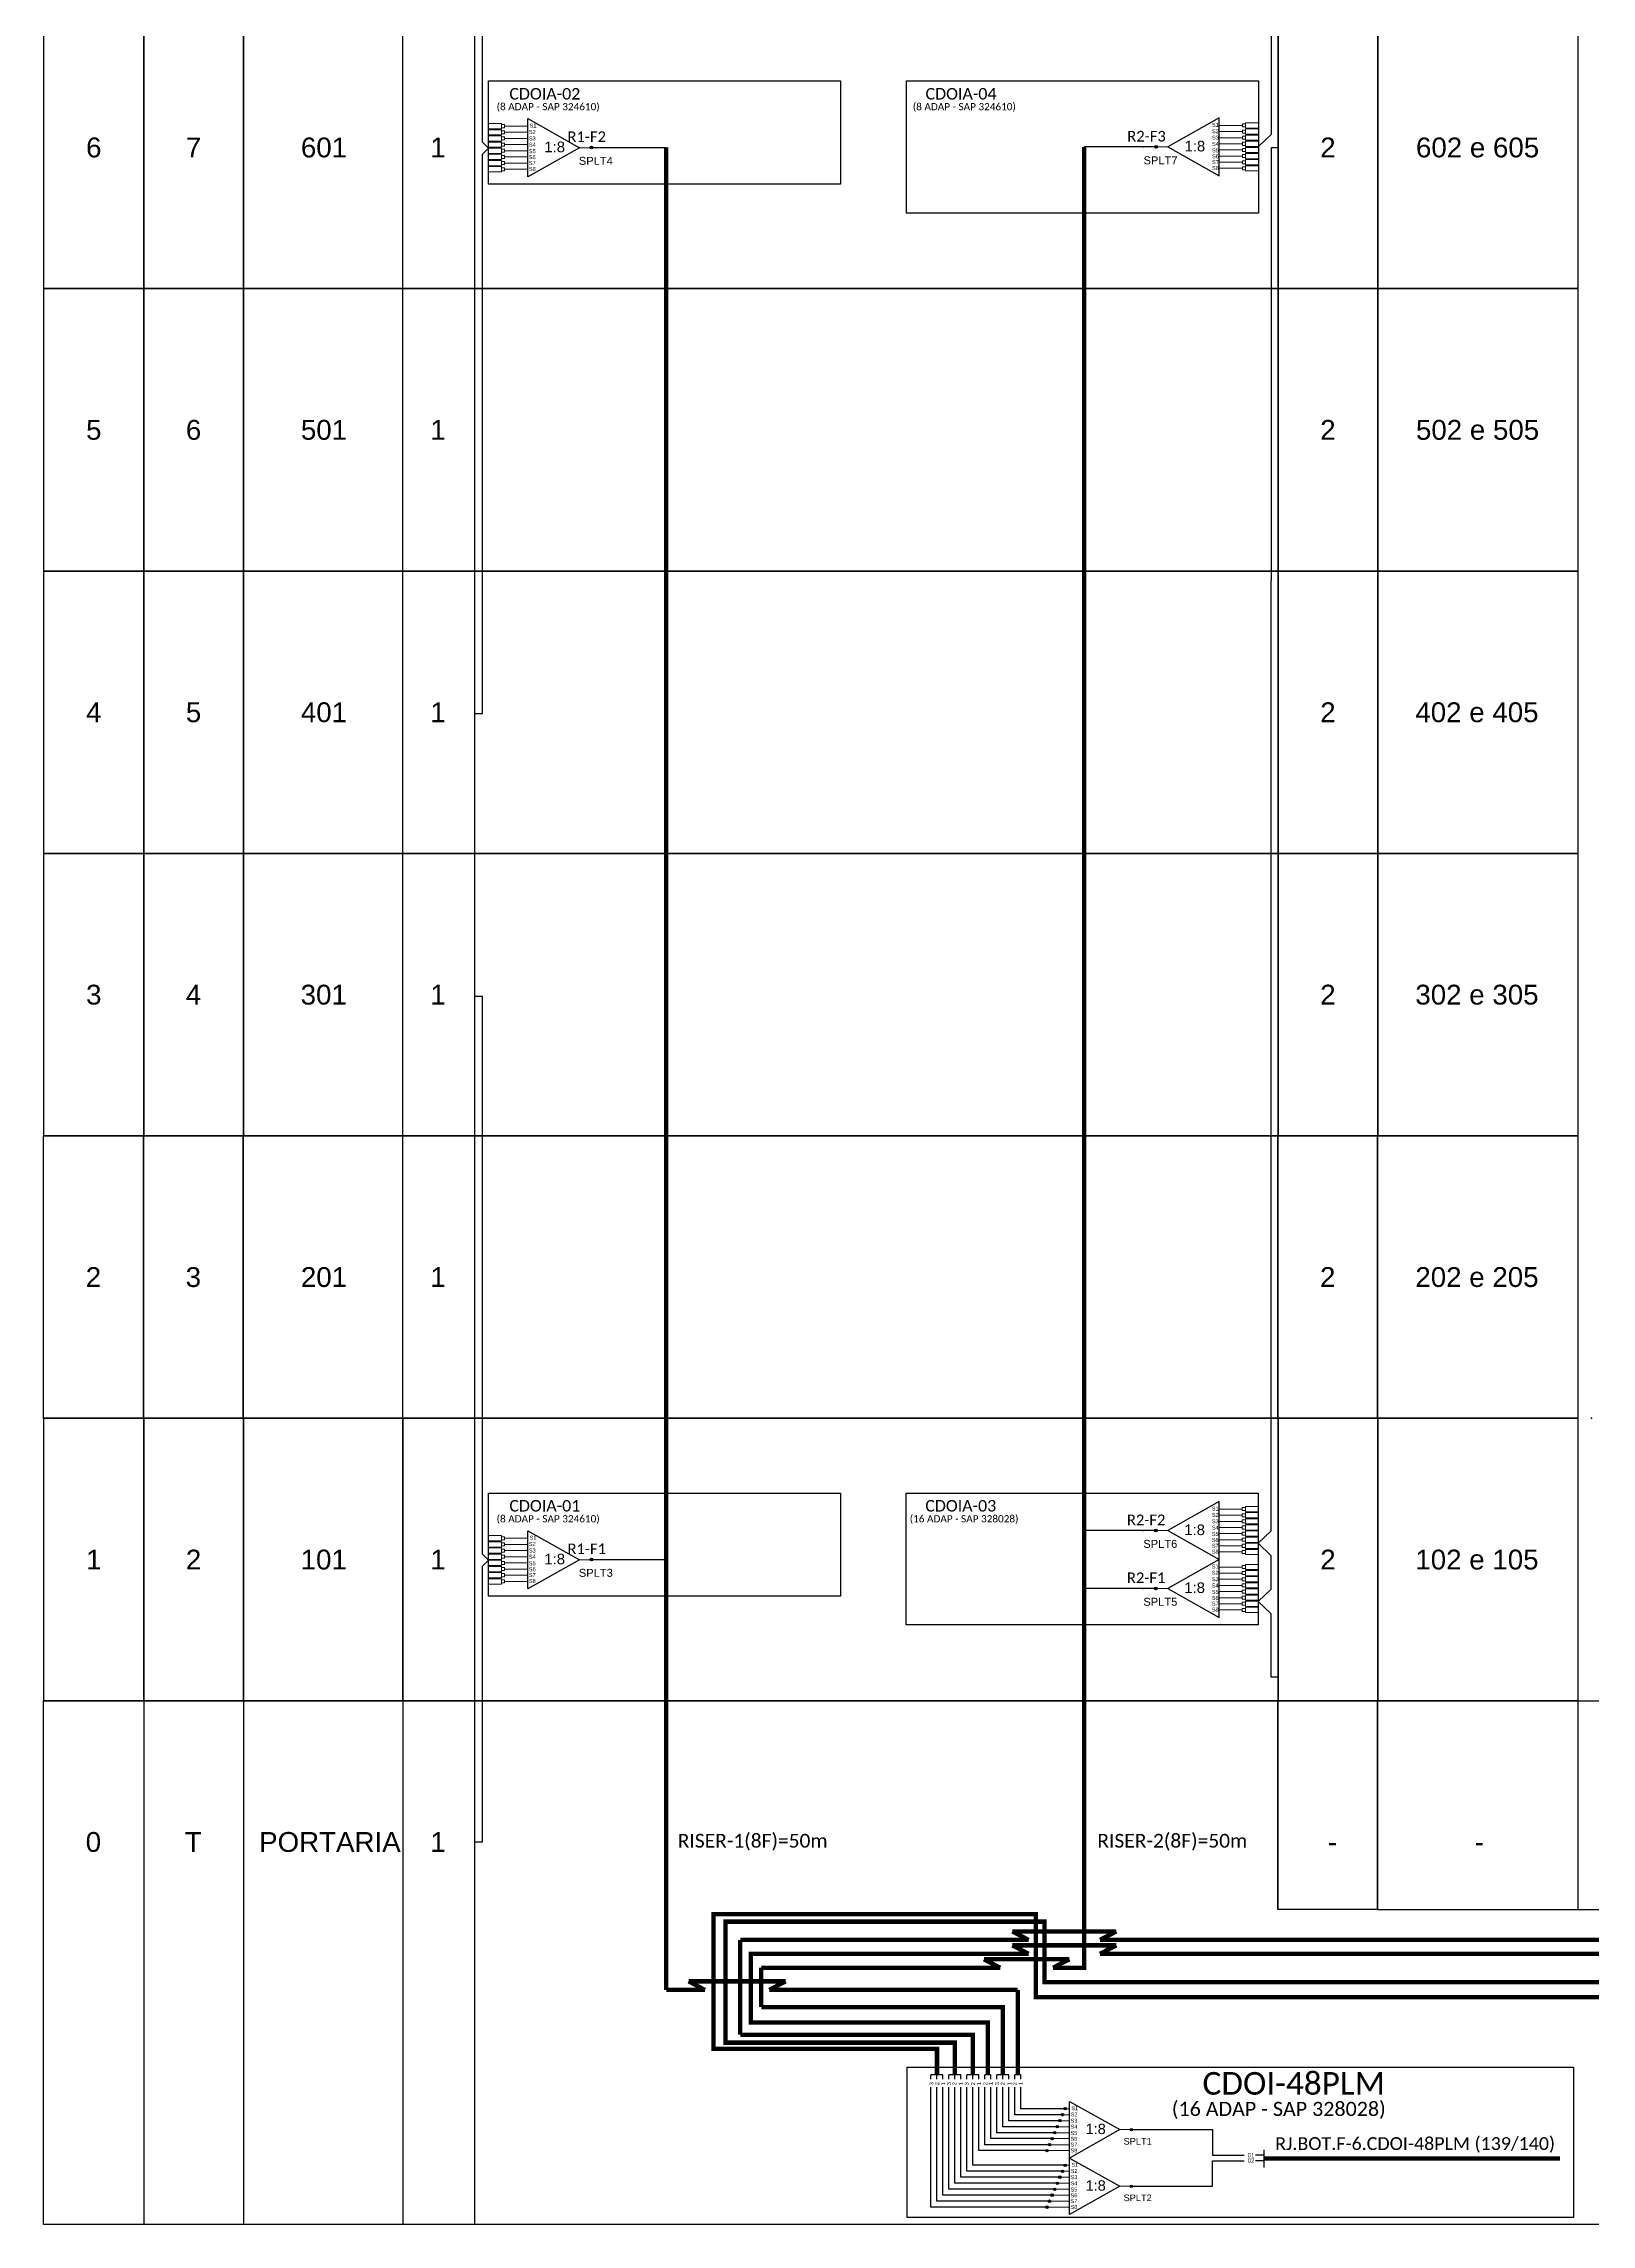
# Model space of a CAD drawing. Header units: metres. Extents: x 10082 to 18317, y -227 to 2742.
# Drawn here: x 11395.6 to 11521.2, y 10.9 to 187.8 of the extents above; entities that cross this region are included whole.
import ezdxf
from ezdxf.enums import TextEntityAlignment as Align

# ---------------------------------------------------------------- set-up
doc = ezdxf.new("R2010")
doc.units = ezdxf.units.M
doc.header["$LTSCALE"] = 0.1
doc.header["$MEASUREMENT"] = 0
doc.styles.add('ARIAL', font='arial.ttf')
doc.styles.add('WMF-Calibri0', font='calibri.ttf')

# ---------------------------------------------------------------- blocks, each defined once
blk = doc.blocks.new('SPLITTER_')
blk.add_point((0, 0))
at = {"style": 'ARIAL', "flags": 4}
blk.add_attdef('SPLT', (0, -3.26), '', height=1.5, dxfattribs=at)
blk = doc.blocks.new('SPLT_1-8_SC-APC')
at = {"color": 1}
blk.add_lwpolyline([(-7.37, -2.1), (-17.04, -7.55), (-7.37, -13), (-7.37, -2.1)], dxfattribs=at)
at = {"color": 3, "lineweight": 0}
for points in [[(-2.99, -3.51), (-7.37, -3.51)], [(-2.41, -3.02), (-2.41, -4)], [(-2.41, -3.02), (0, -3.02)], [(-2.41, -4), (0, -4)], [(-7.37, -4.66), (-2.99, -4.66)], [(-7.37, -5.82), (-2.99, -5.82)], [(-7.37, -6.97), (-2.99, -6.97)], [(-7.37, -8.12), (-2.99, -8.12)], [(-2.41, -4.17), (-2.41, -5.16)], [(-2.41, -4.17), (0, -4.17)], [(-2.41, -5.16), (0, -5.16)], [(-2.41, -5.32), (-2.41, -6.31)], [(-2.41, -5.32), (0, -5.32)], [(-2.41, -6.31), (0, -6.31)], [(-2.41, -6.48), (-2.41, -7.46)], [(-2.41, -6.48), (0, -6.48)], [(-2.41, -7.46), (0, -7.46)], [(-2.41, -7.63), (-2.41, -8.62)], [(-2.41, -7.63), (0, -7.63)], [(-7.37, -9.28), (-2.99, -9.28)], [(-7.37, -10.43), (-2.99, -10.43)], [(-7.37, -11.58), (-2.99, -11.58)], [(-2.41, -8.62), (0, -8.62)], [(-2.41, -8.78), (-2.41, -9.77)], [(-2.41, -8.78), (0, -8.78)], [(-2.41, -9.77), (0, -9.77)], [(-2.41, -9.94), (-2.41, -10.92)], [(-2.41, -9.94), (0, -9.94)], [(-2.41, -10.92), (0, -10.92)], [(-2.41, -11.09), (-2.41, -12.08)], [(-2.41, -11.09), (0, -11.09)], [(-2.41, -12.08), (0, -12.08)]]:
    blk.add_lwpolyline(points, dxfattribs=at)
for points in [[(-2.99, -3.22), (-2.41, -3.22), (-2.41, -3.8), (-2.99, -3.8)], [(-2.99, -4.38), (-2.41, -4.38), (-2.41, -4.95), (-2.99, -4.95)], [(-2.99, -5.53), (-2.41, -5.53), (-2.41, -6.1), (-2.99, -6.1)], [(-2.99, -6.68), (-2.41, -6.68), (-2.41, -7.26), (-2.99, -7.26)], [(-2.99, -7.84), (-2.41, -7.84), (-2.41, -8.41), (-2.99, -8.41)], [(-2.99, -8.99), (-2.41, -8.99), (-2.41, -9.56), (-2.99, -9.56)], [(-2.99, -10.14), (-2.41, -10.14), (-2.41, -10.72), (-2.99, -10.72)], [(-2.99, -11.3), (-2.41, -11.3), (-2.41, -11.87), (-2.99, -11.87)]]:
    blk.add_lwpolyline(points, close=True, dxfattribs=at)
at = {"color": 1, "lineweight": 0}
blk.add_lwpolyline([(-17.04, -7.55), (-19.26, -7.55)], dxfattribs=at)
at = {"color": 1, "style": 'ARIAL'}
for s, height, p in [('S1', 0.75, (-8.74, -3.78)), ('1:8', 2, (-13.91, -8.4)), ('S2', 0.75, (-8.74, -4.97)), ('S3', 0.75, (-8.74, -6.18)), ('S4', 0.75, (-8.74, -7.36)), ('S5', 0.75, (-8.74, -8.57)), ('S6', 0.75, (-8.74, -9.69)), ('S7', 0.75, (-8.74, -10.78)), ('S8', 0.75, (-8.74, -11.9))]:
    blk.add_text(s, height=height, dxfattribs=at).set_placement(p)
blk = doc.blocks.new('SPLT_1-8_SC-APC_ESQ')
at = {"color": 3, "lineweight": 0}
for points in [[(2.41, -3.02), (0, -3.02)], [(2.41, -4), (0, -4)], [(2.41, -3.02), (2.41, -4)], [(2.99, -3.51), (7.37, -3.51)], [(2.41, -4.17), (0, -4.17)], [(2.41, -5.16), (0, -5.16)], [(2.41, -5.32), (0, -5.32)], [(2.41, -6.31), (0, -6.31)], [(2.41, -6.48), (0, -6.48)], [(2.41, -7.46), (0, -7.46)], [(2.41, -7.63), (0, -7.63)], [(2.41, -4.17), (2.41, -5.16)], [(2.41, -5.32), (2.41, -6.31)], [(2.41, -6.48), (2.41, -7.46)], [(2.41, -7.63), (2.41, -8.62)], [(7.37, -4.66), (2.99, -4.66)], [(7.37, -5.82), (2.99, -5.82)], [(7.37, -6.97), (2.99, -6.97)], [(7.37, -8.12), (2.99, -8.12)], [(2.41, -8.62), (0, -8.62)], [(2.41, -8.78), (0, -8.78)], [(2.41, -9.77), (0, -9.77)], [(2.41, -9.94), (0, -9.94)], [(2.41, -10.92), (0, -10.92)], [(2.41, -11.09), (0, -11.09)], [(2.41, -12.08), (0, -12.08)], [(2.41, -8.78), (2.41, -9.77)], [(2.41, -9.94), (2.41, -10.92)], [(2.41, -11.09), (2.41, -12.08)], [(7.37, -9.28), (2.99, -9.28)], [(7.37, -10.43), (2.99, -10.43)], [(7.37, -11.58), (2.99, -11.58)]]:
    blk.add_lwpolyline(points, dxfattribs=at)
for points in [[(2.99, -3.22), (2.41, -3.22), (2.41, -3.8), (2.99, -3.8)], [(2.99, -4.38), (2.41, -4.38), (2.41, -4.95), (2.99, -4.95)], [(2.99, -5.53), (2.41, -5.53), (2.41, -6.1), (2.99, -6.1)], [(2.99, -6.68), (2.41, -6.68), (2.41, -7.26), (2.99, -7.26)], [(2.99, -7.84), (2.41, -7.84), (2.41, -8.41), (2.99, -8.41)], [(2.99, -8.99), (2.41, -8.99), (2.41, -9.56), (2.99, -9.56)], [(2.99, -10.14), (2.41, -10.14), (2.41, -10.72), (2.99, -10.72)], [(2.99, -11.3), (2.41, -11.3), (2.41, -11.87), (2.99, -11.87)]]:
    blk.add_lwpolyline(points, close=True, dxfattribs=at)
at = {"color": 1}
blk.add_lwpolyline([(7.37, -2.1), (17.04, -7.55), (7.37, -13), (7.37, -2.1)], dxfattribs=at)
at = {"color": 1, "lineweight": 0}
blk.add_lwpolyline([(17.04, -7.55), (19.26, -7.55)], dxfattribs=at)
at = {"color": 1, "style": 'ARIAL'}
for s, height, p in [('S1', 0.75, (7.7, -3.78)), ('S5', 0.75, (7.55, -8.57)), ('S3', 0.75, (7.55, -6.18)), ('S4', 0.75, (7.55, -7.36)), ('S2', 0.75, (7.56, -4.97)), ('1:8', 2, (10.45, -8.4)), ('S6', 0.75, (7.55, -9.69)), ('S7', 0.75, (7.55, -10.78)), ('S8', 0.75, (7.55, -11.9))]:
    blk.add_text(s, height=height, dxfattribs=at).set_placement(p)

msp = doc.modelspace()

# ---------------------------------------------------------------- hatches: boundary and pattern name
h = msp.add_hatch(color=3)
h.dxf.hatch_style = 1
edge = h.paths.add_edge_path()
edge.add_arc((11440.05, 179.42), 0.111, 0, 360)
h = msp.add_hatch(color=3)
h.dxf.hatch_style = 1
edge = h.paths.add_edge_path()
edge.add_arc((11485.91, 179.46), 0.111, 0, 360)
h = msp.add_hatch(color=3)
h.dxf.hatch_style = 1
edge = h.paths.add_edge_path()
edge.add_arc((11485.88, 67.16), 0.111, 0, 360)
h = msp.add_hatch(color=3)
h.dxf.hatch_style = 1
edge = h.paths.add_edge_path()
edge.add_arc((11440.05, 64.81), 0.111, 0, 360)
h = msp.add_hatch(color=3)
h.dxf.hatch_style = 1
edge = h.paths.add_edge_path()
edge.add_arc((11485.88, 62.46), 0.111, 0, 360)
h = msp.add_hatch(color=3)
h.dxf.hatch_style = 1
edge = h.paths.add_edge_path()
edge.add_arc((11478.3, 19.75), 0.102, 0, 360)
h = msp.add_hatch(color=3)
h.dxf.hatch_style = 1
edge = h.paths.add_edge_path()
edge.add_arc((11478.52, 20.24), 0.102, 0, 360)
h = msp.add_hatch(color=3)
h.dxf.hatch_style = 1
edge = h.paths.add_edge_path()
edge.add_arc((11477.46, 17.81), 0.102, 0, 360)
h = msp.add_hatch(color=3)
h.dxf.hatch_style = 1
edge = h.paths.add_edge_path()
edge.add_arc((11477.67, 18.29), 0.102, 0, 360)
h = msp.add_hatch(color=3)
h.dxf.hatch_style = 1
edge = h.paths.add_edge_path()
edge.add_arc((11477.88, 18.78), 0.102, 0, 360)
h = msp.add_hatch(color=3)
h.dxf.hatch_style = 1
edge = h.paths.add_edge_path()
edge.add_arc((11478.09, 19.27), 0.102, 0, 360)
h = msp.add_hatch(color=3)
h.dxf.hatch_style = 1
edge = h.paths.add_edge_path()
edge.add_arc((11483.89, 18.54), 0.0914, 0, 360)
h = msp.add_hatch(color=3)
h.dxf.hatch_style = 1
edge = h.paths.add_edge_path()
edge.add_arc((11477.04, 16.84), 0.102, 0, 360)
h = msp.add_hatch(color=3)
h.dxf.hatch_style = 1
edge = h.paths.add_edge_path()
edge.add_arc((11477.25, 17.32), 0.102, 0, 360)
h = msp.add_hatch(color=3)
h.dxf.hatch_style = 1
edge = h.paths.add_edge_path()
edge.add_arc((11477.88, 14.19), 0.102, 0, 360)
h = msp.add_hatch(color=3)
h.dxf.hatch_style = 1
edge = h.paths.add_edge_path()
edge.add_arc((11478.09, 14.68), 0.102, 0, 360)
h = msp.add_hatch(color=3)
h.dxf.hatch_style = 1
edge = h.paths.add_edge_path()
edge.add_arc((11478.3, 15.16), 0.102, 0, 360)
h = msp.add_hatch(color=3)
h.dxf.hatch_style = 1
edge = h.paths.add_edge_path()
edge.add_arc((11478.52, 15.65), 0.102, 0, 360)
h = msp.add_hatch(color=3)
h.dxf.hatch_style = 1
edge = h.paths.add_edge_path()
edge.add_arc((11477.25, 12.73), 0.102, 0, 360)
h = msp.add_hatch(color=3)
h.dxf.hatch_style = 1
edge = h.paths.add_edge_path()
edge.add_arc((11477.46, 13.22), 0.102, 0, 360)
h = msp.add_hatch(color=3)
h.dxf.hatch_style = 1
edge = h.paths.add_edge_path()
edge.add_arc((11477.67, 13.7), 0.102, 0, 360)
h = msp.add_hatch(color=3)
h.dxf.hatch_style = 1
edge = h.paths.add_edge_path()
edge.add_arc((11483.88, 13.95), 0.0914, 0, 360)
h = msp.add_hatch(color=3)
h.dxf.hatch_style = 1
edge = h.paths.add_edge_path()
edge.add_arc((11477.04, 12.25), 0.102, 0, 360)

# ---------------------------------------------------------------- linework, layer by layer
for p, q in [((11503.9, 167.96), (11503.9, 190.88)), ((11520.13, 190.88), (11520.13, 167.96)), ((11503.9, 167.96), (11520.08, 167.96)), ((11520.08, 167.96), (11503.9, 167.96)), ((11503.9, 167.96), (11520.08, 167.96)), ((11503.9, 145.04), (11503.9, 167.96)), ((11520.13, 167.96), (11520.13, 145.04)), ((11503.9, 145.04), (11520.08, 145.04)), ((11520.08, 145.04), (11503.9, 145.04)), ((11503.9, 145.04), (11520.08, 145.04)), ((11503.9, 122.12), (11503.9, 145.04)), ((11520.13, 145.04), (11520.13, 122.12)), ((11520.08, 122.12), (11503.9, 122.12)), ((11503.9, 122.12), (11520.08, 122.12)), ((11503.9, 99.2), (11503.9, 122.12)), ((11520.13, 122.12), (11520.13, 99.2)), ((11520.08, 99.2), (11503.9, 99.2))]:
    msp.add_line(p, q)
for points in [[(11424.73, 53.35), (11424.73, 282.56)], [(11430.56, 282.56), (11430.56, 30.43)], [(11480.06, 179.46), (11480.06, 35.64)], [(11424.73, 76.28), (11424.73, 53.35)], [(11495.8, 55.26), (11495.8, 53.35)], [(11395.57, 30.43), (11395.57, 53.35), (11403.68, 53.35)], [(11395.57, 53.35), (11772.07, 53.35), (11772.07, 10.85), (11645.8, 10.85)], [(11520.13, 10.85), (11395.57, 10.85), (11395.57, 53.35)], [(11403.68, 53.35), (11411.78, 53.35)], [(11403.7, 53.35), (11403.7, 10.85)], [(11411.78, 53.35), (11495.78, 53.35), (11495.78, 36.42)], [(11411.8, 53.35), (11411.8, 10.85)], [(11424.73, 53.35), (11424.73, 10.85)], [(11495.78, 36.42), (11495.78, 53.35), (11503.88, 53.35), (11503.88, 36.42)], [(11503.88, 36.42), (11503.88, 53.35), (11520.13, 53.35), (11520.13, 36.42)], [(11503.88, 36.42), (11495.78, 36.42)], [(11503.88, 36.42), (11682.5, 36.42)], [(11403.7, 30.43), (11403.68, 30.43)], [(11411.8, 30.43), (11411.78, 30.43)], [(11430.56, 30.43), (11430.56, 10.85)], [(11645.8, 10.85), (11520.13, 10.85)]]:
    msp.add_lwpolyline(points)
at = {"color": 3}
for points in [[(11430.56, 133.47), (11431.2, 133.47), (11431.2, 178.87), (11431.2, 178.87), (11431.2, 178.87), (11431.2, 178.87), (11431.7, 179.36), (11431.2, 179.85), (11431.2, 271.03), (11430.56, 271.03)], [(11494.21, 179.5), (11494.21, 179.5), (11494.21, 179.5), (11494.21, 179.5), (11494.21, 179.5), (11494.21, 179.5), (11494.21, 179.5), (11495.27, 180.51), (11495.27, 271.1), (11495.8, 271.1)], [(11495.25, 109.1), (11495.27, 179.42), (11495.8, 179.42)], [(11430.56, 41.89), (11431.2, 41.89), (11431.2, 64.27), (11431.2, 64.27), (11431.2, 64.27), (11431.2, 64.27), (11431.7, 64.76), (11431.2, 65.25), (11431.2, 110.52), (11430.56, 110.52)], [(11495.8, 55.26), (11495.24, 55.26), (11495.24, 60.4), (11494.19, 61.41), (11495.24, 62.42), (11495.24, 65.12), (11494.19, 66.13), (11495.24, 67.15), (11495.25, 110.66)], [(11483.89, 18.54), (11490.48, 18.54), (11490.48, 16.46), (11493.05, 16.46)], [(11494.64, 16.46), (11493.97, 16.46)]]:
    msp.add_lwpolyline(points, dxfattribs=at)
for points in [[(11395.6, 190.88), (11403.7, 190.88), (11403.7, 167.96), (11395.6, 167.96)], [(11403.7, 190.88), (11411.8, 190.88), (11411.8, 167.96), (11403.7, 167.96)], [(11411.8, 190.88), (11495.8, 190.88), (11495.8, 167.96), (11411.8, 167.96)], [(11495.8, 190.88), (11503.9, 190.88), (11503.9, 167.96), (11495.8, 167.96)], [(11395.6, 167.96), (11403.7, 167.96), (11403.7, 145.04), (11395.6, 145.04)], [(11403.7, 167.96), (11411.8, 167.96), (11411.8, 145.04), (11403.7, 145.04)], [(11411.8, 167.96), (11495.8, 167.96), (11495.8, 145.04), (11411.8, 145.04)], [(11495.8, 167.96), (11503.9, 167.96), (11503.9, 145.04), (11495.8, 145.04)], [(11395.6, 145.04), (11403.7, 145.04), (11403.7, 122.12), (11395.6, 122.12)], [(11403.7, 145.04), (11411.8, 145.04), (11411.8, 122.12), (11403.7, 122.12)], [(11411.8, 145.04), (11495.8, 145.04), (11495.8, 122.12), (11411.8, 122.12)], [(11495.8, 145.04), (11503.9, 145.04), (11503.9, 122.12), (11495.8, 122.12)], [(11395.6, 122.12), (11403.7, 122.12), (11403.7, 99.2), (11395.6, 99.2)], [(11403.7, 122.12), (11411.8, 122.12), (11411.8, 99.2), (11403.7, 99.2)], [(11411.8, 122.12), (11495.8, 122.12), (11495.8, 99.2), (11411.8, 99.2)], [(11495.8, 122.12), (11503.9, 122.12), (11503.9, 99.2), (11495.8, 99.2)], [(11395.57, 99.2), (11403.68, 99.2), (11403.68, 76.28), (11395.57, 76.28)], [(11403.68, 99.2), (11411.78, 99.2), (11411.78, 76.28), (11403.68, 76.28)], [(11411.78, 99.2), (11495.78, 99.2), (11495.78, 76.28), (11411.78, 76.28)], [(11495.78, 99.2), (11503.88, 99.2), (11503.88, 76.28), (11495.78, 76.28)], [(11503.88, 99.2), (11520.13, 99.2), (11520.13, 76.28), (11503.88, 76.28)], [(11395.6, 76.28), (11403.7, 76.28), (11403.7, 53.35), (11395.6, 53.35)], [(11403.7, 76.28), (11411.8, 76.28), (11411.8, 53.35), (11403.7, 53.35)], [(11411.8, 76.28), (11495.8, 76.28), (11495.8, 53.35), (11411.8, 53.35)], [(11495.8, 76.28), (11503.9, 76.28), (11503.9, 53.35), (11495.8, 53.35)], [(11503.9, 76.28), (11520.13, 76.28), (11520.13, 53.35), (11503.9, 53.35)]]:
    msp.add_lwpolyline(points, close=True)
at = {"color": 1}
for points in [[(11460.28, 176.44), (11431.7, 176.44), (11431.7, 184.82), (11460.28, 184.82)], [(11494.21, 174.1), (11465.64, 174.1), (11465.64, 184.82), (11494.21, 184.82)], [(11460.28, 61.84), (11431.7, 61.84), (11431.7, 70.21), (11460.28, 70.21)], [(11494.19, 59.5), (11465.61, 59.5), (11465.61, 70.21), (11494.19, 70.21)], [(11465.7, 23.6), (11519.8, 23.6), (11519.8, 11.42), (11465.7, 11.42)]]:
    msp.add_lwpolyline(points, close=True, dxfattribs=at)
at = {"color": 5}
for points in [[(11440.05, 179.42), (11446.13, 179.42)], [(11440.05, 64.81), (11446.13, 64.81)], [(11474.91, 22.99), (11474.42, 22.99)], [(11474.42, 22.63), (11474.42, 22.99)], [(11478.3, 19.75), (11474.42, 19.75), (11474.42, 22)], [(11474.91, 22.63), (11474.91, 22.99)], [(11478.52, 20.24), (11474.91, 20.24), (11474.91, 22)], [(11478.62, 20.25), (11478.62, 20.25)], [(11478.62, 15.66), (11478.62, 15.66)]]:
    msp.add_lwpolyline(points, dxfattribs=at)
at = {"color": 5, "const_width": 0.356}
for points in [[(11446.13, 179.42), (11446.13, 29.88), (11446.13, 29.88)], [(11447.94, 30.58), (11455.82, 30.58)], [(11447.94, 30.58), (11449.27, 29.88)], [(11455.82, 30.58), (11454.49, 29.88)], [(11449.27, 29.88), (11446.13, 29.88)], [(11454.49, 29.88), (11474.67, 29.88)], [(11474.67, 22.99), (11474.67, 29.88)], [(11474.67, 22.99), (11474.67, 22.99)]]:
    msp.add_lwpolyline(points, dxfattribs=at)
at = {"color": 6, "const_width": 0.356}
for points in [[(11480.06, 179.46), (11480.06, 31.68), (11477.54, 31.68)], [(11453.84, 31.68), (11453.84, 28.49)], [(11473.24, 31.68), (11453.84, 31.68)], [(11471.92, 32.37), (11478.86, 32.37)], [(11471.92, 32.37), (11473.24, 31.68)], [(11478.86, 32.37), (11477.53, 31.68)], [(11473.45, 22.99), (11473.45, 28.48), (11453.84, 28.49)]]:
    msp.add_lwpolyline(points, dxfattribs=at)
at = {"color": 6}
for points in [[(11485.91, 179.46), (11480.06, 179.46)], [(11485.88, 67.16), (11480.04, 67.16)], [(11485.88, 62.46), (11480.04, 62.46)], [(11472.96, 22.63), (11472.96, 22.99)], [(11472.96, 22.99), (11472.96, 22.99)], [(11473.94, 22.99), (11472.96, 22.99)], [(11477.67, 18.29), (11472.96, 18.29), (11472.96, 22)], [(11473.45, 22.63), (11473.45, 22.99)], [(11477.88, 18.78), (11473.45, 18.78), (11473.45, 22)], [(11473.94, 22.63), (11473.94, 22.99)], [(11478.09, 19.27), (11473.94, 19.27), (11473.94, 22)]]:
    msp.add_lwpolyline(points, dxfattribs=at)
at = {"color": 30, "const_width": 0.356}
for points in [[(11571.8, 179.42), (11571.8, 32.81), (11481.34, 32.81)], [(11474.23, 33.5), (11482.67, 33.5)], [(11474.23, 33.5), (11475.55, 32.81)], [(11482.67, 33.5), (11481.34, 32.81)], [(11472.24, 22.99), (11472.24, 27.23), (11452.99, 27.23), (11452.99, 32.81), (11475.55, 32.81)], [(11475.55, 32.81), (11452.99, 32.81)], [(11481.35, 32.81), (11491.61, 32.81)]]:
    msp.add_lwpolyline(points, dxfattribs=at)
at = {"color": 51, "const_width": 0.356}
msp.add_lwpolyline([(11468.11, 22.99), (11468.11, 25.11), (11449.96, 25.11), (11449.96, 36.04), (11476.14, 36.04), (11476.14, 29.29), (11731.99, 29.28)], dxfattribs=at)
at = {"color": 231, "const_width": 0.356}
msp.add_lwpolyline([(11469.56, 22.99), (11469.56, 25.6), (11450.94, 25.6), (11450.94, 35.42), (11476.83, 35.42), (11476.83, 30.5), (11698.07, 30.5)], dxfattribs=at)
at = {"color": 4, "const_width": 0.356}
for points in [[(11452.13, 33.94), (11452.13, 26.24)], [(11475.55, 33.94), (11452.13, 33.94)], [(11474.23, 34.63), (11482.67, 34.63)], [(11474.23, 34.63), (11475.55, 33.94)], [(11482.67, 34.63), (11481.34, 33.94)], [(11481.34, 33.94), (11570.75, 33.94)], [(11471.02, 22.99), (11471.02, 26.24), (11452.13, 26.24)]]:
    msp.add_lwpolyline(points, dxfattribs=at)
at = {"color": 51}
for points in [[(11467.62, 22.63), (11467.62, 22.99)], [(11468.59, 22.99), (11467.62, 22.99)], [(11477.04, 12.25), (11467.62, 12.25), (11467.62, 22)], [(11468.11, 22.63), (11468.11, 22.99)], [(11477.25, 12.73), (11468.11, 12.73), (11468.11, 22)], [(11468.59, 22.63), (11468.59, 22.99)], [(11477.46, 13.22), (11468.59, 13.22), (11468.59, 22)]]:
    msp.add_lwpolyline(points, dxfattribs=at)
at = {"color": 231}
for points in [[(11469.08, 22.63), (11469.08, 22.99)], [(11470.05, 22.99), (11469.08, 22.99)], [(11477.67, 13.7), (11469.08, 13.7), (11469.08, 22)], [(11469.56, 22.63), (11469.56, 22.99)], [(11477.88, 14.19), (11469.56, 14.19), (11469.56, 22)], [(11470.05, 22.63), (11470.05, 22.99)], [(11478.09, 14.68), (11470.05, 14.68), (11470.05, 22)]]:
    msp.add_lwpolyline(points, dxfattribs=at)
at = {"color": 4}
for points in [[(11470.54, 22.63), (11470.54, 22.99)], [(11471.51, 22.99), (11470.54, 22.99)], [(11478.3, 15.16), (11470.54, 15.16), (11470.54, 22)], [(11471.02, 22.63), (11471.02, 22.99)], [(11478.52, 15.65), (11471.02, 15.65), (11471.02, 22)], [(11471.51, 22.63), (11471.51, 22.99)], [(11477.04, 16.84), (11471.51, 16.84), (11471.51, 22)]]:
    msp.add_lwpolyline(points, dxfattribs=at)
at = {"color": 40}
for points in [[(11471.99, 22.63), (11471.99, 22.99)], [(11472.48, 22.99), (11471.99, 22.99)], [(11477.25, 17.32), (11471.99, 17.32), (11471.99, 21.99)], [(11472.48, 22.63), (11472.48, 22.99)], [(11477.46, 17.81), (11472.48, 17.81), (11472.48, 21.99)]]:
    msp.add_lwpolyline(points, dxfattribs=at)
at = {"color": 7, "lineweight": 0}
for points in [[(11478.88, 19.75), (11478.3, 19.75)], [(11478.52, 20.24), (11478.88, 20.24)], [(11478.88, 17.81), (11477.46, 17.81)], [(11478.88, 18.29), (11477.67, 18.29)], [(11478.88, 18.78), (11477.88, 18.78)], [(11478.88, 19.27), (11478.09, 19.27)], [(11478.88, 16.84), (11477.04, 16.84)], [(11478.88, 17.32), (11477.25, 17.32)], [(11478.88, 14.19), (11477.88, 14.19)], [(11478.88, 14.68), (11478.09, 14.68)], [(11478.88, 15.16), (11478.3, 15.16)], [(11478.52, 15.65), (11478.88, 15.65)], [(11478.88, 12.73), (11477.25, 12.73)], [(11478.88, 13.22), (11477.46, 13.22)], [(11478.88, 13.7), (11477.67, 13.7)], [(11478.88, 12.25), (11477.04, 12.25)]]:
    msp.add_lwpolyline(points, dxfattribs=at)
at = {"color": 1}
for points in [[(11478.88, 20.83), (11482.96, 18.54), (11478.88, 16.24), (11478.88, 20.83)], [(11478.88, 16.24), (11482.96, 13.95), (11478.88, 11.65), (11478.88, 16.24)], [(11494.64, 16.91), (11494.64, 15.48)]]:
    msp.add_lwpolyline(points, dxfattribs=at)
at = {"color": 1, "lineweight": 0}
for points in [[(11482.96, 18.54), (11483.89, 18.54)], [(11482.86, 13.95), (11483.8, 13.95)]]:
    msp.add_lwpolyline(points, dxfattribs=at)
at = {"color": 2}
for points in [[(11483.88, 13.95), (11490.48, 13.95), (11490.48, 16.02), (11493.05, 16.02)], [(11494.64, 16.02), (11493.97, 16.02)], [(11494.64, 16.02), (11493.97, 16.02)]]:
    msp.add_lwpolyline(points, dxfattribs=at)
at = {"color": 1, "const_width": 0.356}
msp.add_lwpolyline([(11518.7, 16.2), (11494.64, 16.2)], dxfattribs=at)
at = {"color": 3}
for centre, radius in [((11440.05, 179.42), 0.111), ((11485.91, 179.46), 0.111), ((11485.88, 67.16), 0.111), ((11440.05, 64.81), 0.111), ((11485.88, 62.46), 0.111), ((11478.3, 19.75), 0.102), ((11478.52, 20.24), 0.102), ((11477.46, 17.81), 0.102), ((11477.67, 18.29), 0.102), ((11477.88, 18.78), 0.102), ((11478.09, 19.27), 0.102), ((11483.89, 18.54), 0.0914), ((11477.04, 16.84), 0.102), ((11477.25, 17.32), 0.102), ((11477.88, 14.19), 0.102), ((11478.09, 14.68), 0.102), ((11478.3, 15.16), 0.102), ((11478.52, 15.65), 0.102), ((11477.25, 12.73), 0.102), ((11477.46, 13.22), 0.102), ((11477.67, 13.7), 0.102), ((11483.88, 13.95), 0.0914), ((11477.04, 12.25), 0.102)]:
    msp.add_circle(centre, radius, dxfattribs=at)
for p in [(11395.6, 167.96), (11395.6, 145.04), (11395.6, 122.12), (11395.6, 99.2), (11395.57, 76.28), (11521.24, 76.28), (11395.6, 53.35)]:
    msp.add_point(p)

# ---------------------------------------------------------------- block references
at = {"xscale": 0.4333173046397861, "yscale": 0.4333173046402976, "zscale": 0.4333173046401733}
for p in [(11431.7, 182.67), (11431.7, 68.06)]:
    msp.add_blockref('SPLT_1-8_SC-APC_ESQ', p, dxfattribs=at)
at = {"color": 3, "xscale": 0.4313196124821844, "yscale": 0.4313196124816728, "zscale": 0.4313196124815822}
for p in [(11494.21, 182.72), (11494.19, 70.42), (11494.19, 65.72)]:
    msp.add_blockref('SPLT_1-8_SC-APC', p, dxfattribs=at)
ref = msp.add_blockref('SPLITTER_', (11439.03, 179.42), dxfattribs=dict(xscale=0.4313196124821844, yscale=0.4313196124816728, zscale=0.4313196124815822))
ref.add_attrib('SPLT', 'SPLT4', (11439.03, 178.01), dxfattribs={"height": 0.647, "style": 'ARIAL'})
ref = msp.add_blockref('SPLITTER_', (11484.88, 179.46), dxfattribs=dict(xscale=0.4313196124821844, yscale=0.4313196124816728, zscale=0.4313196124815822))
ref.add_attrib('SPLT', 'SPLT7', (11484.88, 178.05), dxfattribs={"height": 0.647, "style": 'ARIAL'})
ref = msp.add_blockref('SPLITTER_', (11484.86, 67.16), dxfattribs=dict(xscale=0.4313196124821844, yscale=0.4313196124816728, zscale=0.4313196124815822))
ref.add_attrib('SPLT', 'SPLT6', (11484.86, 65.76), dxfattribs={"height": 0.647, "style": 'ARIAL'})
ref = msp.add_blockref('SPLITTER_', (11439.03, 64.81), dxfattribs=dict(xscale=0.4313196124821844, yscale=0.4313196124816728, zscale=0.4313196124815822))
ref.add_attrib('SPLT', 'SPLT3', (11439.03, 63.41), dxfattribs={"height": 0.647, "style": 'ARIAL'})
ref = msp.add_blockref('SPLITTER_', (11484.86, 62.46), dxfattribs=dict(xscale=0.4313196124821844, yscale=0.4313196124816728, zscale=0.4313196124815822))
ref.add_attrib('SPLT', 'SPLT5', (11484.86, 61.06), dxfattribs={"height": 0.647, "style": 'ARIAL'})

# ---------------------------------------------------------------- texts
at = {"color": 1}
for s, height, style, p in [('CDOIA-02', 0.933, 'WMF-Calibri0', (11433.39, 183.31)), ('CDOIA-04', 0.933, 'WMF-Calibri0', (11467.18, 183.31)), ('CDOIA-01', 0.933, 'WMF-Calibri0', (11433.39, 68.71)), ('CDOIA-03', 0.933, 'WMF-Calibri0', (11467.16, 68.71)), ('CDOI-48PLM', 1.835, 'WMF-Calibri0', (11489.67, 21.38)), ('S2', 0.316, 'ARIAL', (11478.97, 19.62)), ('S1', 0.316, 'ARIAL', (11479.02, 20.12)), ('S3', 0.316, 'ARIAL', (11478.96, 19.11)), ('S4', 0.316, 'ARIAL', (11478.96, 18.62)), ('S5', 0.316, 'ARIAL', (11478.96, 18.11)), ('S6', 0.316, 'ARIAL', (11478.96, 17.64)), ('1:8', 0.842, 'ARIAL', (11480.18, 18.18)), ('S7', 0.316, 'ARIAL', (11478.96, 17.17)), ('S8', 0.316, 'ARIAL', (11478.96, 16.7)), ('S3', 0.316, 'ARIAL', (11478.96, 14.52)), ('S4', 0.316, 'ARIAL', (11478.96, 14.03)), ('S2', 0.316, 'ARIAL', (11478.97, 15.03)), ('S1', 0.316, 'ARIAL', (11479.02, 15.53)), ('1:8', 0.842, 'ARIAL', (11480.18, 13.59)), ('S5', 0.316, 'ARIAL', (11478.96, 13.52)), ('S6', 0.316, 'ARIAL', (11478.96, 13.05)), ('S7', 0.316, 'ARIAL', (11478.96, 12.58)), ('S8', 0.316, 'ARIAL', (11478.96, 12.11))]:
    msp.add_text(s, height=height, dxfattribs=dict(at, style=style)).set_placement(p)
at = {"color": 1, "style": 'WMF-Calibri0'}
for s, height, p in [('(8 ADAP - SAP 324610)', 0.5829, (11436.54, 182.44)), ('(8 ADAP - SAP 324610)', 0.5829, (11470.33, 182.44)), ('(8 ADAP - SAP 324610)', 0.5829, (11436.54, 67.83)), ('(16 ADAP - SAP 328028)', 0.5829, (11470.31, 67.83)), ('(16 ADAP - SAP 328028)', 1.1471, (11495.86, 19.65))]:
    msp.add_text(s, height=height, dxfattribs=at).set_placement(p, align=Align.CENTER)
at = {"color": 5, "style": 'WMF-Calibri0'}
for s, height, p in [('R1-F2', 0.863, (11438.11, 179.86)), ('R1-F1', 0.863, (11438.11, 65.25)), ('RISER-1(8F)=50m', 1.1179, (11447.06, 41.43))]:
    msp.add_text(s, height=height, dxfattribs=at).set_placement(p)
at = {"color": 6, "style": 'WMF-Calibri0'}
for s, height, p in [('R2-F3', 0.863, (11483.56, 179.9)), ('R2-F2', 0.863, (11483.53, 67.6)), ('R2-F1', 0.863, (11483.53, 62.9)), ('RISER-2(8F)=50m', 1.1179, (11481.13, 41.43))]:
    msp.add_text(s, height=height, dxfattribs=at).set_placement(p)
at = {"style": 'ARIAL'}
for s, height, p in [('6', 1.61, (11399.65, 179.42)), ('7', 1.61, (11407.75, 179.42)), ('601', 1.61, (11418.34, 179.42)), ('1', 1.61, (11427.6, 179.42)), ('2', 1.61, (11499.85, 179.42)), ('602 e 605', 1.61, (11512, 179.42)), ('5', 1.61, (11399.65, 156.5)), ('6', 1.61, (11407.75, 156.5)), ('501', 1.61, (11418.34, 156.5)), ('1', 1.61, (11427.6, 156.5)), ('2', 1.61, (11499.85, 156.5)), ('502 e 505', 1.61, (11512, 156.5)), ('4', 1.61, (11399.65, 133.58)), ('5', 1.61, (11407.75, 133.58)), ('401', 1.61, (11418.34, 133.58)), ('1', 1.61, (11427.6, 133.58)), ('2', 1.61, (11499.85, 133.58)), ('402 e 405', 1.61, (11511.95, 133.58)), ('3', 1.61, (11399.65, 110.66)), ('4', 1.61, (11407.75, 110.66)), ('301', 1.61, (11418.32, 110.66)), ('1', 1.61, (11427.6, 110.66)), ('2', 1.61, (11499.85, 110.66)), ('302 e 305', 1.61, (11511.95, 110.66)), ('2', 1.61, (11399.62, 87.74)), ('3', 1.61, (11407.73, 87.74)), ('201', 1.61, (11418.34, 87.74)), ('1', 1.61, (11427.6, 87.74)), ('2', 1.61, (11499.83, 87.74)), ('202 e 205', 1.61, (11511.95, 87.74)), ('1', 1.61, (11399.65, 64.81)), ('2', 1.61, (11407.75, 64.81)), ('101', 1.61, (11418.32, 64.81)), ('1', 1.61, (11427.6, 64.81)), ('2', 1.61, (11499.85, 64.81)), ('102 e 105', 1.61, (11511.95, 64.81)), ('0', 1.61, (11399.62, 41.89)), ('T', 1.61, (11407.73, 41.89)), ('PORTARIA', 1.61, (11418.82, 41.89)), ('1', 1.61, (11427.6, 41.89)), ('-', 1.61, (11500.22, 41.89)), ('-', 1.61, (11512.14, 41.89)), ('01', 0.356, (11493.61, 16.47)), ('02', 0.356, (11493.61, 16.04))]:
    msp.add_text(s, height=height, dxfattribs=at).set_placement(p, align=Align.MIDDLE_CENTER)
for s, p in [('3', (11467.65, 22.27)), ('2', (11468.13, 22.27)), ('1', (11468.61, 22.27)), ('3', (11469.08, 22.27)), ('2', (11469.53, 22.27)), ('1', (11470.03, 22.27)), ('3', (11470.52, 22.27)), ('2', (11471.04, 22.27)), ('1', (11471.53, 22.27)), ('2', (11472.04, 22.27)), ('1', (11472.46, 22.27)), ('3', (11472.99, 22.27)), ('2', (11473.45, 22.27)), ('1', (11473.98, 22.27)), ('2', (11474.42, 22.27)), ('1', (11474.91, 22.27))]:
    msp.add_text(s, height=0.321, rotation=90, dxfattribs=at).set_placement(p, align=Align.MIDDLE_CENTER)
for s, p in [('SPLT1', (11484.4, 17.33)), ('SPLT2', (11484.4, 12.74))]:
    msp.add_text(s, height=0.535, dxfattribs=at).set_placement(p, align=Align.CENTER)
at = {"color": 1, "style": 'WMF-Calibri0'}
msp.add_text('RJ.BOT.F-6.CDOI-48PLM (139/140)', height=1.0399, dxfattribs=at).set_placement((11506.93, 17.41, 1.16), align=Align.MIDDLE_CENTER)

doc.saveas('drawing.dxf')
